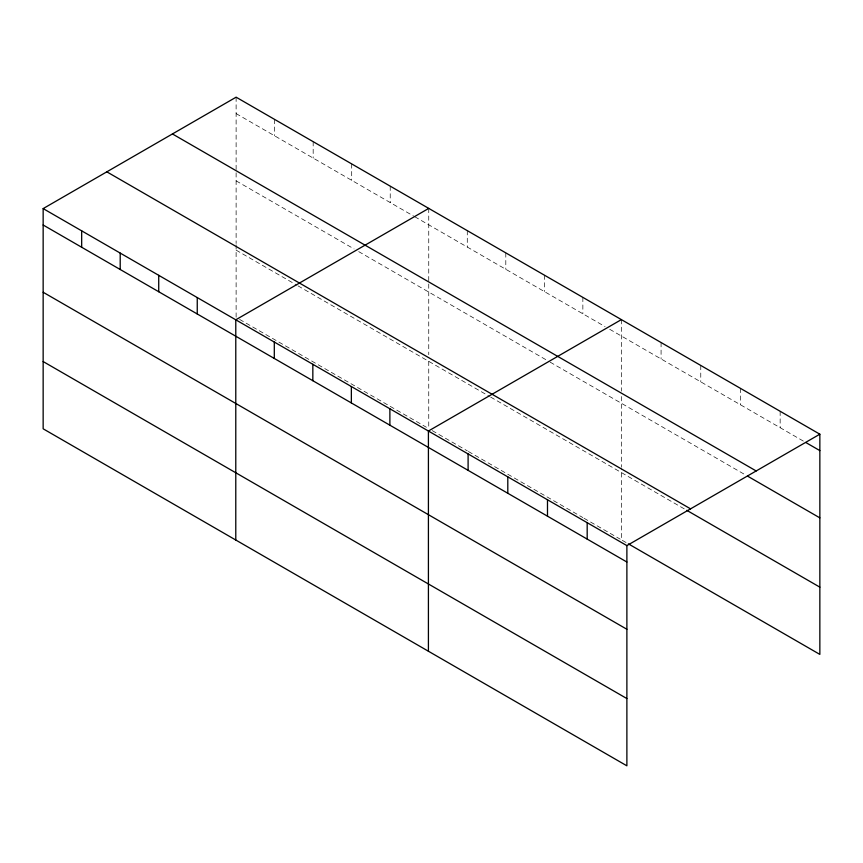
<?xml version="1.0" encoding="UTF-8"?>
<svg xmlns="http://www.w3.org/2000/svg" width="863" height="863" viewBox="0 0 863 863"><rect width="100%" height="100%" fill="white"/><g stroke="black" fill="none" stroke-linecap="round" stroke-linejoin="round"><path stroke-width="0.65" stroke-dasharray="4.32 3.24" d="M236.117 113.592L413.571 216.052M414.747 216.721L605.039 326.592M609.71 329.288L803.507 441.176M236.117 180.852L354.035 248.922M358.706 251.618L548.997 361.489M550.163 362.158L745.136 474.726M236.117 250.141L296.829 285.189M297.994 285.858L489.461 396.408M490.626 397.077L684.424 508.965M239.623 319.418L426.419 427.261M432.255 430.626L467.282 450.853M468.447 451.522L582.859 517.573M584.024 518.253L620.217 539.148M626.053 542.514L621.382 539.817L621.382 468.566M780.152 411.284L780.152 427.692M740.465 388.361L740.465 404.779M700.767 365.448L700.767 381.856M661.08 342.525L661.08 358.943M621.382 319.612L621.382 391.176M621.382 396.549L621.382 467.239M582.859 297.368L582.859 313.787M544.326 275.124L544.326 291.543M505.804 252.881L505.804 269.299M467.282 230.637L467.282 247.055M428.749 208.404L428.749 282.643M428.749 283.992L428.749 354.693M428.749 361.349L428.749 428.609M390.227 186.16L390.227 202.568M351.694 163.916L351.694 180.324M313.172 141.672L313.172 158.08M274.65 119.428L274.65 135.836M236.117 97.185L236.117 171.435M236.117 172.783L236.117 243.474M236.117 244.812L236.117 317.39"/><path stroke-width="1.29" d="M626.883 629.267L626.883 545.61L43.15 208.598L43.15 428.803L626.883 765.815L626.883 629.267L43.15 292.255M628.383 543.863L819.85 654.402L819.85 434.197L236.117 97.185L43.15 208.598M428.749 208.404L235.782 319.806L235.782 540.011M621.382 319.612L428.415 431.025L428.415 651.231M626.883 545.61L819.85 434.197M805.837 442.525L819.85 450.605M172.438 133.948L756.171 470.961M747.466 476.074L819.85 517.865M106.829 171.834L690.562 508.846M686.765 510.313L819.85 587.153M43.15 225.006L626.883 562.018M43.15 361.554L626.883 698.566M587.185 522.687L587.185 539.105M547.487 499.774L547.487 516.182M507.8 476.861L507.8 493.269M468.102 453.938L468.102 470.357M389.882 408.782L389.882 425.189M351.36 386.538L351.36 402.945M312.838 364.294L312.838 380.702M274.305 342.05L274.305 358.469M197.249 297.562L197.249 313.981M158.727 275.319L158.727 291.737M120.205 253.086L120.205 269.493M81.672 230.842L81.672 247.25"/></g></svg>
